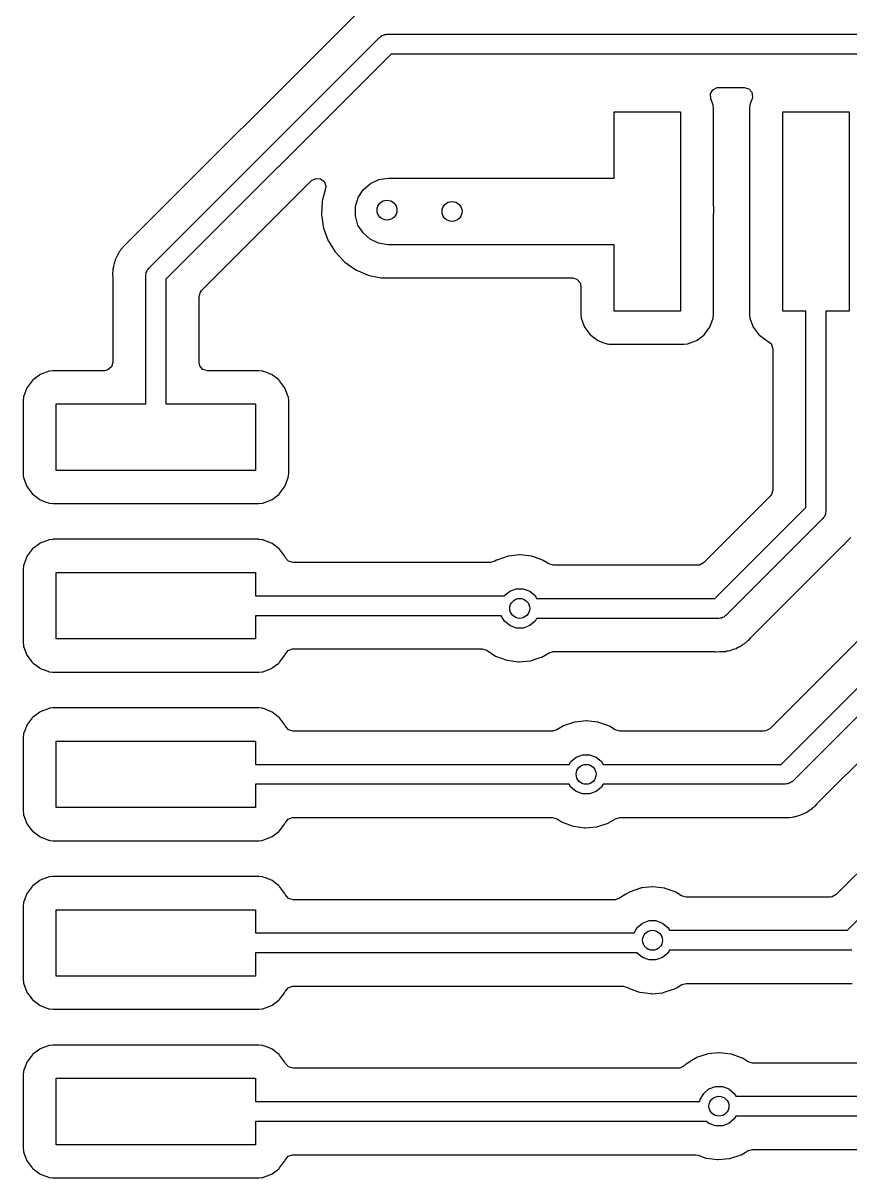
# Model space of a CAD drawing. Extents: x -3.92 to 3.92, y 0.02 to 7.83.
# Drawn here: x 1.359 to 1.849, y 4.721 to 5.406 of the extents above; entities that cross this region are included whole.
import ezdxf

# ---------------------------------------------------------------- set-up
doc = ezdxf.new("R2010")
doc.units = 0
doc.header["$MEASUREMENT"] = 0
doc.layers.add('BLACK', color=7, linetype='CONTINUOUS')

msp = doc.modelspace()

# ---------------------------------------------------------------- linework, layer by layer
at = {"layer": 'BLACK', "linetype": 'CONTINUOUS'}
for p, q in [((1.55567, 5.41079), (1.42194, 5.27706)), ((1.43362, 5.26087), (1.57063, 5.39788)), ((1.57063, 5.39788), (1.5713, 5.39827)), ((1.5713, 5.39827), (1.57185, 5.39882)), ((1.57185, 5.39882), (1.5726, 5.39902)), ((1.5726, 5.39902), (1.57327, 5.39941)), ((1.57327, 5.39941), (1.57405, 5.39941)), ((1.57405, 5.39941), (1.5748, 5.39961)), ((1.5748, 5.39961), (2.11596, 5.39961)), ((1.57725, 5.3878), (1.4437, 5.25425)), ((2.11596, 5.3878), (1.57725, 5.3878)), ((1.76672, 5.36418), (1.76805, 5.36663)), ((1.76692, 5.36139), (1.76672, 5.36418)), ((1.76805, 5.36663), (1.77051, 5.36798)), ((1.77051, 5.36798), (1.77157, 5.36809)), ((1.77157, 5.36809), (1.7867, 5.36809)), ((1.7867, 5.36809), (1.78938, 5.3673)), ((1.78938, 5.3673), (1.79121, 5.36519)), ((1.79121, 5.36519), (1.79161, 5.36242)), ((1.76826, 5.35782), (1.76692, 5.36139)), ((1.7683, 5.35751), (1.76826, 5.35782)), ((1.76851, 5.35555), (1.7683, 5.35751)), ((1.7683, 5.35751), (1.7683, 5.35751)), ((1.79001, 5.35782), (1.78974, 5.35541)), ((1.79078, 5.35988), (1.79001, 5.35782)), ((1.79134, 5.36139), (1.79078, 5.35988)), ((1.79161, 5.36242), (1.79134, 5.36139)), ((1.70945, 5.31417), (1.70945, 5.35354)), ((1.70945, 5.35354), (1.74882, 5.35354)), ((1.74882, 5.35354), (1.74882, 5.23543)), ((1.76852, 5.35541), (1.76851, 5.35555)), ((1.76852, 5.29783), (1.76852, 5.35541)), ((1.78974, 5.35541), (1.78974, 5.23357)), ((1.80945, 5.23543), (1.80945, 5.35354)), ((1.80945, 5.35354), (1.84882, 5.35354)), ((1.84882, 5.35354), (1.84882, 5.23543)), ((1.46486, 5.24754), (1.5301, 5.31278)), ((1.5301, 5.31278), (1.53256, 5.31412)), ((1.53256, 5.31412), (1.53535, 5.31392)), ((1.53535, 5.31392), (1.53758, 5.31225)), ((1.53758, 5.31225), (1.53856, 5.30963)), ((1.53856, 5.30963), (1.53841, 5.30803)), ((1.56076, 5.30743), (1.56498, 5.31107)), ((1.56498, 5.31107), (1.57007, 5.31338)), ((1.57007, 5.31338), (1.57559, 5.31417)), ((1.57559, 5.31417), (1.70945, 5.31417)), ((1.53744, 5.30429), (1.53646, 5.30055)), ((1.53841, 5.30803), (1.53744, 5.30429)), ((1.55612, 5.2974), (1.55772, 5.30275)), ((1.55772, 5.30275), (1.56076, 5.30743)), ((1.53646, 5.30055), (1.53604, 5.29255)), ((1.55609, 5.29182), (1.55612, 5.2974)), ((1.76858, 5.29708), (1.76852, 5.29783)), ((1.76853, 5.29358), (1.76867, 5.29617)), ((1.76864, 5.29667), (1.76858, 5.29708)), ((1.76868, 5.29642), (1.76864, 5.29667)), ((1.76864, 5.29667), (1.76864, 5.29667)), ((1.76867, 5.29617), (1.76868, 5.29642)), ((1.76867, 5.29617), (1.76867, 5.29617)), ((1.53604, 5.29255), (1.53724, 5.28464)), ((1.55762, 5.28645), (1.55609, 5.29182)), ((1.76852, 5.29332), (1.76853, 5.29358)), ((1.76852, 5.23357), (1.76852, 5.29332)), ((1.53724, 5.28464), (1.54, 5.27713)), ((1.5606, 5.28173), (1.55762, 5.28645)), ((1.56478, 5.27804), (1.5606, 5.28173)), ((1.41945, 5.27457), (1.41935, 5.27446)), ((1.42113, 5.27636), (1.41945, 5.27457)), ((1.42134, 5.27658), (1.42113, 5.27636)), ((1.42113, 5.27636), (1.42113, 5.27636)), ((1.4216, 5.27675), (1.42134, 5.27658)), ((1.42194, 5.27706), (1.4216, 5.27675)), ((1.54, 5.27713), (1.54014, 5.27692)), ((1.54014, 5.27692), (1.54014, 5.27692)), ((1.54014, 5.27692), (1.54409, 5.27054)), ((1.56984, 5.27566), (1.56478, 5.27804)), ((1.57535, 5.2748), (1.56984, 5.27566)), ((1.57559, 5.2748), (1.57535, 5.2748)), ((1.70945, 5.2748), (1.57559, 5.2748)), ((1.70945, 5.23543), (1.70945, 5.2748)), ((1.41466, 5.26777), (1.41379, 5.2662)), ((1.41486, 5.26819), (1.41466, 5.26777)), ((1.41495, 5.26839), (1.41486, 5.26819)), ((1.41558, 5.26983), (1.41495, 5.26839)), ((1.41608, 5.27049), (1.41558, 5.26983)), ((1.41651, 5.27114), (1.41608, 5.27049)), ((1.41676, 5.27159), (1.41651, 5.27114)), ((1.41691, 5.27187), (1.41676, 5.27159)), ((1.41814, 5.27317), (1.41691, 5.27187)), ((1.41844, 5.27353), (1.41814, 5.27317)), ((1.41845, 5.27354), (1.41844, 5.27353)), ((1.41855, 5.27366), (1.41845, 5.27354)), ((1.41845, 5.27354), (1.41845, 5.27354)), ((1.41935, 5.27446), (1.41855, 5.27366)), ((1.54409, 5.27054), (1.54409, 5.27054)), ((1.54409, 5.27054), (1.54422, 5.27033)), ((1.54422, 5.27033), (1.54439, 5.27015)), ((1.54439, 5.27015), (1.54925, 5.26501)), ((1.41263, 5.26167), (1.41226, 5.26023)), ((1.41273, 5.26212), (1.41263, 5.26167)), ((1.41296, 5.26359), (1.41273, 5.26212)), ((1.41301, 5.26389), (1.41296, 5.26359)), ((1.41313, 5.26418), (1.41301, 5.26389)), ((1.41334, 5.26466), (1.41313, 5.26418)), ((1.41313, 5.26418), (1.41313, 5.26418)), ((1.41359, 5.26539), (1.41334, 5.26466)), ((1.41372, 5.26589), (1.41359, 5.26539)), ((1.41379, 5.2662), (1.41372, 5.26589)), ((1.41372, 5.26589), (1.41372, 5.26589)), ((1.43323, 5.2602), (1.43362, 5.26087)), ((1.54925, 5.26501), (1.54972, 5.26452)), ((1.54972, 5.26452), (1.55627, 5.25993)), ((1.41212, 5.25832), (1.41199, 5.2575)), ((1.41199, 5.2575), (1.41202, 5.25719)), ((1.41202, 5.25719), (1.41216, 5.25572)), ((1.41219, 5.2591), (1.41212, 5.25832)), ((1.41216, 5.25572), (1.41219, 5.25525)), ((1.41226, 5.26023), (1.41219, 5.25993)), ((1.41219, 5.25993), (1.41219, 5.2591)), ((1.41219, 5.25525), (1.41219, 5.20498)), ((1.41226, 5.26023), (1.41226, 5.26023)), ((1.43189, 5.25669), (1.43209, 5.25744)), ((1.43189, 5.18031), (1.43189, 5.25669)), ((1.43209, 5.25822), (1.43248, 5.25889)), ((1.43209, 5.25744), (1.43209, 5.25822)), ((1.43248, 5.25889), (1.43268, 5.25965)), ((1.43268, 5.25965), (1.43323, 5.2602)), ((1.4437, 5.25425), (1.4437, 5.18031)), ((1.55627, 5.25993), (1.56362, 5.25675)), ((1.56362, 5.25675), (1.56533, 5.25639)), ((1.56533, 5.25639), (1.57127, 5.25515)), ((1.57127, 5.25515), (1.57127, 5.25515)), ((1.57127, 5.25515), (1.57145, 5.25511)), ((1.57145, 5.25511), (1.57164, 5.2551)), ((1.57164, 5.2551), (1.57165, 5.2551)), ((1.57165, 5.2551), (1.57165, 5.2551)), ((1.57165, 5.2551), (1.57171, 5.2551)), ((1.57171, 5.2551), (1.68478, 5.2551)), ((1.68478, 5.2551), (1.68747, 5.25431)), ((1.68747, 5.25431), (1.6893, 5.2522)), ((1.46419, 5.24671), (1.46486, 5.24754)), ((1.6893, 5.2522), (1.68974, 5.25014)), ((1.68974, 5.25014), (1.68974, 5.23357)), ((1.46341, 5.24403), (1.46419, 5.24671)), ((1.46341, 5.20498), (1.46341, 5.24403)), ((1.68974, 5.23357), (1.69001, 5.23116)), ((1.74882, 5.23543), (1.70945, 5.23543)), ((1.76826, 5.23116), (1.76852, 5.23357)), ((1.78974, 5.23357), (1.79001, 5.23116)), ((1.82323, 5.23543), (1.80945, 5.23543)), ((1.82323, 5.11898), (1.82323, 5.23543)), ((1.84882, 5.23543), (1.83504, 5.23543)), ((1.83504, 5.23543), (1.83504, 5.11654)), ((1.69001, 5.23116), (1.69199, 5.22587)), ((1.76628, 5.22587), (1.76826, 5.23116)), ((1.79001, 5.23116), (1.79199, 5.22587)), ((1.69199, 5.22587), (1.6922, 5.22559)), ((1.6922, 5.22559), (1.6922, 5.22559)), ((1.6922, 5.22559), (1.69438, 5.22268)), ((1.69438, 5.22268), (1.69537, 5.22136)), ((1.69537, 5.22136), (1.69565, 5.22114)), ((1.69565, 5.22114), (1.69961, 5.21818)), ((1.75866, 5.21818), (1.76261, 5.22114)), ((1.76261, 5.22114), (1.7629, 5.22136)), ((1.7629, 5.22136), (1.76389, 5.22268)), ((1.76389, 5.22268), (1.76607, 5.22559)), ((1.76607, 5.22559), (1.76628, 5.22587)), ((1.76607, 5.22559), (1.76607, 5.22559)), ((1.79199, 5.22587), (1.7922, 5.22559)), ((1.7922, 5.22559), (1.7922, 5.22559)), ((1.7922, 5.22559), (1.79438, 5.22268)), ((1.79438, 5.22268), (1.79537, 5.22136)), ((1.79537, 5.22136), (1.79565, 5.22114)), ((1.79565, 5.22114), (1.79961, 5.21818)), ((1.69961, 5.21818), (1.69961, 5.21818)), ((1.69961, 5.21818), (1.69989, 5.21797)), ((1.69989, 5.21797), (1.70341, 5.21665)), ((1.70341, 5.21665), (1.70488, 5.2161)), ((1.70488, 5.2161), (1.70488, 5.2161)), ((1.70488, 5.2161), (1.70517, 5.21599)), ((1.70517, 5.21599), (1.70548, 5.21596)), ((1.70548, 5.21596), (1.70548, 5.21596)), ((1.70548, 5.21596), (1.70644, 5.21585)), ((1.70644, 5.21585), (1.70758, 5.21573)), ((1.70758, 5.21573), (1.72913, 5.21573)), ((1.72913, 5.21573), (1.75068, 5.21573)), ((1.75068, 5.21573), (1.75082, 5.21574)), ((1.75082, 5.21574), (1.75278, 5.21596)), ((1.75082, 5.21574), (1.75082, 5.21574)), ((1.75278, 5.21596), (1.75309, 5.21599)), ((1.75278, 5.21596), (1.75278, 5.21596)), ((1.75309, 5.21599), (1.75838, 5.21797)), ((1.75838, 5.21797), (1.75866, 5.21818)), ((1.75866, 5.21818), (1.75866, 5.21818)), ((1.79961, 5.21818), (1.79961, 5.21818)), ((1.79961, 5.21818), (1.79989, 5.21797)), ((1.79989, 5.21797), (1.8003, 5.21782)), ((1.8003, 5.21782), (1.80038, 5.21776)), ((1.80038, 5.21776), (1.80053, 5.21768)), ((1.80053, 5.21768), (1.80052, 5.21766)), ((1.80052, 5.21766), (1.80254, 5.21614)), ((1.80254, 5.21614), (1.80351, 5.21352)), ((1.80351, 5.21352), (1.80352, 5.21317)), ((1.80352, 5.21317), (1.80352, 5.1292)), ((1.37447, 5.19976), (1.36918, 5.19778)), ((1.37477, 5.19979), (1.37447, 5.19976)), ((1.37674, 5.20001), (1.37477, 5.19979)), ((1.37477, 5.19979), (1.37477, 5.19979)), ((1.37687, 5.20002), (1.37674, 5.20001)), ((1.37674, 5.20001), (1.37674, 5.20001)), ((1.40722, 5.20002), (1.37687, 5.20002)), ((1.40929, 5.20047), (1.40722, 5.20002)), ((1.4114, 5.2023), (1.40929, 5.20047)), ((1.41219, 5.20498), (1.4114, 5.2023)), ((1.46385, 5.20292), (1.46341, 5.20498)), ((1.46568, 5.20081), (1.46385, 5.20292)), ((1.46837, 5.20002), (1.46568, 5.20081)), ((1.49872, 5.20002), (1.46837, 5.20002)), ((1.49885, 5.20001), (1.49872, 5.20002)), ((1.50082, 5.19979), (1.49885, 5.20001)), ((1.49885, 5.20001), (1.49885, 5.20001)), ((1.50113, 5.19976), (1.50082, 5.19979)), ((1.50082, 5.19979), (1.50082, 5.19979)), ((1.50142, 5.19965), (1.50113, 5.19976)), ((1.50289, 5.1991), (1.50142, 5.19965)), ((1.50142, 5.19965), (1.50142, 5.19965)), ((1.36445, 5.19411), (1.36149, 5.19016)), ((1.36466, 5.19439), (1.36445, 5.19411)), ((1.36495, 5.1946), (1.36466, 5.19439)), ((1.3689, 5.19756), (1.36495, 5.1946)), ((1.36918, 5.19778), (1.3689, 5.19756)), ((1.3689, 5.19756), (1.3689, 5.19756)), ((1.50641, 5.19778), (1.50289, 5.1991)), ((1.50669, 5.19756), (1.50641, 5.19778)), ((1.51064, 5.1946), (1.50669, 5.19756)), ((1.50669, 5.19756), (1.50669, 5.19756)), ((1.51093, 5.19439), (1.51064, 5.1946)), ((1.51114, 5.19411), (1.51093, 5.19439)), ((1.5141, 5.19016), (1.51114, 5.19411)), ((1.36128, 5.18987), (1.3593, 5.18459)), ((1.36149, 5.19016), (1.36128, 5.18987)), ((1.36149, 5.19016), (1.36149, 5.19016)), ((1.51431, 5.18987), (1.5141, 5.19016)), ((1.5141, 5.19016), (1.5141, 5.19016)), ((1.51629, 5.18459), (1.51431, 5.18987)), ((1.3593, 5.18459), (1.35904, 5.18218)), ((1.35904, 5.18218), (1.35904, 5.13908)), ((1.37874, 5.14094), (1.37874, 5.18031)), ((1.37874, 5.18031), (1.43189, 5.18031)), ((1.4437, 5.18031), (1.49685, 5.18031)), ((1.49685, 5.18031), (1.49685, 5.14094)), ((1.51633, 5.18428), (1.51629, 5.18459)), ((1.51654, 5.18231), (1.51633, 5.18428)), ((1.51633, 5.18428), (1.51633, 5.18428)), ((1.51656, 5.18218), (1.51654, 5.18231)), ((1.51656, 5.13908), (1.51656, 5.18218)), ((1.35904, 5.13908), (1.35905, 5.13895)), ((1.35905, 5.13895), (1.35905, 5.13895)), ((1.35905, 5.13895), (1.35916, 5.13793)), ((1.35916, 5.13793), (1.3593, 5.13667)), ((1.49685, 5.14094), (1.37874, 5.14094)), ((1.51629, 5.13667), (1.51656, 5.13908)), ((1.3593, 5.13667), (1.36128, 5.13138)), ((1.36128, 5.13138), (1.36149, 5.1311)), ((1.36149, 5.1311), (1.36149, 5.1311)), ((1.36149, 5.1311), (1.36326, 5.12874)), ((1.51233, 5.12874), (1.5141, 5.1311)), ((1.5141, 5.1311), (1.51431, 5.13138)), ((1.5141, 5.1311), (1.5141, 5.1311)), ((1.51431, 5.13138), (1.51629, 5.13667)), ((1.36326, 5.12874), (1.36466, 5.12687)), ((1.36466, 5.12687), (1.36495, 5.12666)), ((1.36495, 5.12666), (1.3689, 5.1237)), ((1.50669, 5.1237), (1.51064, 5.12666)), ((1.51064, 5.12666), (1.51093, 5.12687)), ((1.51093, 5.12687), (1.51233, 5.12874)), ((1.80207, 5.12569), (1.7625, 5.08612)), ((1.80274, 5.12652), (1.80207, 5.12569)), ((1.80352, 5.1292), (1.80274, 5.12652)), ((1.3689, 5.1237), (1.3689, 5.1237)), ((1.3689, 5.1237), (1.36918, 5.12348)), ((1.36918, 5.12348), (1.3727, 5.12216)), ((1.3727, 5.12216), (1.37417, 5.12161)), ((1.37417, 5.12161), (1.37417, 5.12161)), ((1.37417, 5.12161), (1.37447, 5.1215)), ((1.37447, 5.1215), (1.37477, 5.12147)), ((1.37477, 5.12147), (1.37477, 5.12147)), ((1.37477, 5.12147), (1.37674, 5.12125)), ((1.37674, 5.12125), (1.37687, 5.12124)), ((1.37687, 5.12124), (1.43779, 5.12124)), ((1.43779, 5.12124), (1.49872, 5.12124)), ((1.49872, 5.12124), (1.49885, 5.12125)), ((1.49885, 5.12125), (1.50082, 5.12147)), ((1.49885, 5.12125), (1.49885, 5.12125)), ((1.50082, 5.12147), (1.50113, 5.1215)), ((1.50082, 5.12147), (1.50082, 5.12147)), ((1.50113, 5.1215), (1.50641, 5.12348)), ((1.50641, 5.12348), (1.50669, 5.1237)), ((1.50669, 5.1237), (1.50669, 5.1237)), ((1.76921, 5.06496), (1.82323, 5.11898)), ((1.83331, 5.11236), (1.77583, 5.05488)), ((1.8337, 5.11303), (1.83331, 5.11236)), ((1.83425, 5.11358), (1.8337, 5.11303)), ((1.83445, 5.11433), (1.83425, 5.11358)), ((1.83484, 5.11501), (1.83445, 5.11433)), ((1.83504, 5.11654), (1.83484, 5.11578)), ((1.83484, 5.11578), (1.83484, 5.11501)), ((1.3689, 5.09756), (1.36654, 5.0958)), ((1.36918, 5.09778), (1.3689, 5.09756)), ((1.3689, 5.09756), (1.3689, 5.09756)), ((1.37447, 5.09976), (1.36918, 5.09778)), ((1.37477, 5.09979), (1.37447, 5.09976)), ((1.37674, 5.10001), (1.37477, 5.09979)), ((1.37477, 5.09979), (1.37477, 5.09979)), ((1.37687, 5.10002), (1.37674, 5.10001)), ((1.37674, 5.10001), (1.37674, 5.10001)), ((1.4378, 5.10002), (1.37687, 5.10002)), ((1.49872, 5.10002), (1.4378, 5.10002)), ((1.49885, 5.10001), (1.49872, 5.10002)), ((1.50082, 5.09979), (1.49885, 5.10001)), ((1.49885, 5.10001), (1.49885, 5.10001)), ((1.50113, 5.09976), (1.50082, 5.09979)), ((1.50082, 5.09979), (1.50082, 5.09979)), ((1.50142, 5.09965), (1.50113, 5.09976)), ((1.50164, 5.09957), (1.50142, 5.09965)), ((1.50142, 5.09965), (1.50142, 5.09965)), ((1.50641, 5.09778), (1.50164, 5.09957)), ((1.50669, 5.09756), (1.50641, 5.09778)), ((1.50905, 5.0958), (1.50669, 5.09756)), ((1.50669, 5.09756), (1.50669, 5.09756)), ((1.84499, 5.09617), (1.84533, 5.09648)), ((1.84533, 5.09648), (1.84559, 5.09665)), ((1.84559, 5.09665), (1.84747, 5.09865)), ((1.84747, 5.09865), (1.84758, 5.09877)), ((1.84758, 5.09877), (1.84838, 5.09957)), ((1.84838, 5.09957), (1.84849, 5.0997)), ((1.84849, 5.0997), (1.84879, 5.10005)), ((1.84879, 5.10005), (1.8498, 5.10113)), ((1.36128, 5.08987), (1.36021, 5.08703)), ((1.36149, 5.09016), (1.36128, 5.08987)), ((1.36445, 5.09411), (1.36149, 5.09016)), ((1.36149, 5.09016), (1.36149, 5.09016)), ((1.36466, 5.09439), (1.36445, 5.09411)), ((1.36654, 5.0958), (1.36466, 5.09439)), ((1.51093, 5.09439), (1.50905, 5.0958)), ((1.51114, 5.09411), (1.51093, 5.09439)), ((1.5141, 5.09016), (1.51114, 5.09411)), ((1.51431, 5.08987), (1.5141, 5.09016)), ((1.5141, 5.09016), (1.5141, 5.09016)), ((1.51447, 5.08946), (1.51431, 5.08987)), ((1.64673, 5.09003), (1.64004, 5.08775)), ((1.64701, 5.09006), (1.64673, 5.09003)), ((1.65349, 5.09074), (1.64701, 5.09006)), ((1.64701, 5.09006), (1.64701, 5.09006)), ((1.65376, 5.09077), (1.65349, 5.09074)), ((1.65349, 5.09074), (1.65349, 5.09074)), ((1.65548, 5.09057), (1.65376, 5.09077)), ((1.66051, 5.08997), (1.65548, 5.09057)), ((1.66079, 5.08993), (1.66051, 5.08997)), ((1.66051, 5.08997), (1.66051, 5.08997)), ((1.66105, 5.08984), (1.66079, 5.08993)), ((1.66627, 5.08798), (1.66105, 5.08984)), ((1.66105, 5.08984), (1.66105, 5.08984)), ((1.79078, 5.04197), (1.84499, 5.09617)), ((1.3593, 5.08459), (1.35904, 5.08218)), ((1.3596, 5.0854), (1.3593, 5.08459)), ((1.36021, 5.08703), (1.3596, 5.0854)), ((1.5146, 5.08914), (1.51447, 5.08946)), ((1.51643, 5.08703), (1.5146, 5.08914)), ((1.51911, 5.08624), (1.51643, 5.08703)), ((1.63618, 5.08624), (1.51911, 5.08624)), ((1.63878, 5.08698), (1.63618, 5.08624)), ((1.6398, 5.08761), (1.63878, 5.08698)), ((1.64004, 5.08775), (1.6398, 5.08761)), ((1.6398, 5.08761), (1.6398, 5.08761)), ((1.66745, 5.08756), (1.66627, 5.08798)), ((1.67079, 5.08544), (1.66745, 5.08756)), ((1.67345, 5.08467), (1.67079, 5.08544)), ((1.75899, 5.08467), (1.67345, 5.08467)), ((1.76005, 5.08478), (1.75899, 5.08467)), ((1.7625, 5.08612), (1.76005, 5.08478)), ((1.90207, 5.0879), (1.80187, 4.98769)), ((1.35904, 5.08218), (1.35904, 5.03908)), ((1.37874, 5.04094), (1.37874, 5.08031)), ((1.37874, 5.08031), (1.49685, 5.08031)), ((1.49685, 5.08031), (1.49685, 5.06654)), ((1.80858, 4.96654), (1.92323, 5.08119)), ((1.6445, 5.06665), (1.64764, 5.06928)), ((1.64764, 5.06928), (1.65149, 5.07069)), ((1.65149, 5.07069), (1.65559, 5.07069)), ((1.65559, 5.07069), (1.65945, 5.06928)), ((1.65945, 5.06928), (1.66259, 5.06665)), ((1.93331, 5.07456), (1.8152, 4.95645)), ((1.49685, 5.06654), (1.64443, 5.06654)), ((1.64443, 5.06654), (1.6445, 5.06665)), ((1.66259, 5.06665), (1.66356, 5.06496)), ((1.66356, 5.06496), (1.76921, 5.06496)), ((1.83015, 4.94354), (1.94499, 5.05838)), ((1.64261, 5.05472), (1.49685, 5.05472)), ((1.49685, 5.05472), (1.49685, 5.04094)), ((1.6445, 5.05146), (1.64261, 5.05472)), ((1.64764, 5.04883), (1.6445, 5.05146)), ((1.65149, 5.04742), (1.64764, 5.04883)), ((1.65945, 5.04883), (1.65559, 5.04742)), ((1.66259, 5.05146), (1.65945, 5.04883)), ((1.66356, 5.05315), (1.66259, 5.05146)), ((1.77165, 5.05315), (1.66356, 5.05315)), ((1.7724, 5.05335), (1.77165, 5.05315)), ((1.77318, 5.05335), (1.7724, 5.05335)), ((1.77386, 5.05374), (1.77318, 5.05335)), ((1.77461, 5.05394), (1.77386, 5.05374)), ((1.77516, 5.05449), (1.77461, 5.05394)), ((1.77583, 5.05488), (1.77516, 5.05449)), ((2.00207, 5.0501), (1.84124, 4.88927)), ((1.65559, 5.04742), (1.65149, 5.04742)), ((1.78932, 5.04024), (1.79047, 5.04162)), ((1.79047, 5.04162), (1.79078, 5.04197)), ((1.84795, 4.86811), (2.02323, 5.04339)), ((1.35904, 5.03908), (1.35905, 5.03895)), ((1.35905, 5.03895), (1.35905, 5.03895)), ((1.35905, 5.03895), (1.35926, 5.03705)), ((1.35926, 5.03705), (1.3593, 5.03667)), ((1.3593, 5.03667), (1.36128, 5.03138)), ((1.49685, 5.04094), (1.37874, 5.04094)), ((1.51615, 5.03404), (1.51877, 5.03501)), ((1.51877, 5.03501), (1.51911, 5.03502)), ((1.51911, 5.03502), (1.63123, 5.03502)), ((1.63123, 5.03502), (1.63395, 5.03421)), ((1.77974, 5.03471), (1.78018, 5.03486)), ((1.78018, 5.03486), (1.78191, 5.03536)), ((1.78191, 5.03536), (1.78262, 5.03579)), ((1.78262, 5.03579), (1.78332, 5.03613)), ((1.78332, 5.03613), (1.78409, 5.03643)), ((1.78409, 5.03643), (1.78554, 5.03749)), ((1.78554, 5.03749), (1.78593, 5.03775)), ((1.78593, 5.03775), (1.78721, 5.0385)), ((1.78721, 5.0385), (1.78747, 5.03866)), ((1.78721, 5.0385), (1.78721, 5.0385)), ((1.78747, 5.03866), (1.78806, 5.03924)), ((1.78806, 5.03924), (1.78865, 5.03975)), ((1.78865, 5.03975), (1.78907, 5.04005)), ((1.78907, 5.04005), (1.78932, 5.04024)), ((1.36128, 5.03138), (1.36149, 5.0311)), ((1.36149, 5.0311), (1.36149, 5.0311)), ((1.36149, 5.0311), (1.36428, 5.02738)), ((1.51131, 5.02738), (1.5141, 5.0311)), ((1.5141, 5.0311), (1.51431, 5.03138)), ((1.5141, 5.0311), (1.5141, 5.0311)), ((1.51431, 5.03138), (1.51447, 5.0318)), ((1.51447, 5.0318), (1.51452, 5.03187)), ((1.51452, 5.03187), (1.51461, 5.03203)), ((1.51461, 5.03203), (1.51463, 5.03201)), ((1.51463, 5.03201), (1.51615, 5.03404)), ((1.63395, 5.03421), (1.63924, 5.03075)), ((1.63924, 5.03075), (1.64587, 5.02828)), ((1.64587, 5.02828), (1.64615, 5.02825)), ((1.64615, 5.02825), (1.64615, 5.02825)), ((1.64615, 5.02825), (1.6526, 5.02738)), ((1.65316, 5.02737), (1.65964, 5.02796)), ((1.65964, 5.02796), (1.65992, 5.02799)), ((1.65964, 5.02796), (1.65964, 5.02796)), ((1.65992, 5.02799), (1.66502, 5.02964)), ((1.66502, 5.02964), (1.66638, 5.03009)), ((1.66638, 5.03009), (1.66664, 5.03017)), ((1.66664, 5.03017), (1.66868, 5.03138)), ((1.66868, 5.03138), (1.67096, 5.03275)), ((1.67096, 5.03275), (1.6735, 5.03344)), ((1.6735, 5.03344), (1.76846, 5.03344)), ((1.76846, 5.03344), (1.76892, 5.03342)), ((1.76892, 5.03342), (1.76922, 5.03336)), ((1.76922, 5.03336), (1.76954, 5.03337)), ((1.76954, 5.03337), (1.77198, 5.03344)), ((1.77198, 5.03344), (1.77213, 5.03344)), ((1.77213, 5.03344), (1.77326, 5.03344)), ((1.77326, 5.03344), (1.77343, 5.03347)), ((1.77343, 5.03347), (1.7739, 5.0335)), ((1.7739, 5.0335), (1.77569, 5.03356)), ((1.77569, 5.03356), (1.77599, 5.03365)), ((1.77599, 5.03365), (1.77649, 5.03379)), ((1.77599, 5.03365), (1.77599, 5.03365)), ((1.77649, 5.03379), (1.77725, 5.03395)), ((1.77725, 5.03395), (1.77807, 5.03405)), ((1.77807, 5.03405), (1.77836, 5.03417)), ((1.77836, 5.03417), (1.77974, 5.03471)), ((1.77836, 5.03417), (1.77836, 5.03417)), ((1.36428, 5.02738), (1.36466, 5.02687)), ((1.36466, 5.02687), (1.36495, 5.02666)), ((1.36495, 5.02666), (1.3689, 5.0237)), ((1.3689, 5.0237), (1.3689, 5.0237)), ((1.3689, 5.0237), (1.36918, 5.02348)), ((1.36918, 5.02348), (1.3727, 5.02216)), ((1.3727, 5.02216), (1.37417, 5.02161)), ((1.37417, 5.02161), (1.37417, 5.02161)), ((1.37417, 5.02161), (1.37447, 5.0215)), ((1.37447, 5.0215), (1.37477, 5.02147)), ((1.37477, 5.02147), (1.37477, 5.02147)), ((1.37477, 5.02147), (1.37648, 5.02128)), ((1.37648, 5.02128), (1.37687, 5.02124)), ((1.37687, 5.02124), (1.43779, 5.02124)), ((1.43779, 5.02124), (1.49872, 5.02124)), ((1.49872, 5.02124), (1.49885, 5.02125)), ((1.49885, 5.02125), (1.50082, 5.02147)), ((1.49885, 5.02125), (1.49885, 5.02125)), ((1.50082, 5.02147), (1.50113, 5.0215)), ((1.50082, 5.02147), (1.50082, 5.02147)), ((1.50113, 5.0215), (1.50641, 5.02348)), ((1.50641, 5.02348), (1.50669, 5.0237)), ((1.50669, 5.0237), (1.51064, 5.02666)), ((1.50669, 5.0237), (1.50669, 5.0237)), ((1.51064, 5.02666), (1.51093, 5.02687)), ((1.51093, 5.02687), (1.51131, 5.02738)), ((1.6526, 5.02738), (1.6526, 5.02738)), ((1.6526, 5.02738), (1.65288, 5.02735)), ((1.65288, 5.02735), (1.65316, 5.02737)), ((1.65316, 5.02737), (1.65316, 5.02737)), ((1.36445, 4.99411), (1.36149, 4.99016)), ((1.36466, 4.99439), (1.36445, 4.99411)), ((1.36525, 4.99483), (1.36466, 4.99439)), ((1.3689, 4.99756), (1.36525, 4.99483)), ((1.36918, 4.99778), (1.3689, 4.99756)), ((1.3689, 4.99756), (1.3689, 4.99756)), ((1.37447, 4.99976), (1.36918, 4.99778)), ((1.37477, 4.99979), (1.37447, 4.99976)), ((1.37674, 5.00001), (1.37477, 4.99979)), ((1.37477, 4.99979), (1.37477, 4.99979)), ((1.37687, 5.00002), (1.37674, 5.00001)), ((1.37674, 5.00001), (1.37674, 5.00001)), ((1.4378, 5.00002), (1.37687, 5.00002)), ((1.49872, 5.00002), (1.4378, 5.00002)), ((1.49885, 5.00001), (1.49872, 5.00002)), ((1.50082, 4.99979), (1.49885, 5.00001)), ((1.49885, 5.00001), (1.49885, 5.00001)), ((1.50113, 4.99976), (1.50082, 4.99979)), ((1.50082, 4.99979), (1.50082, 4.99979)), ((1.50142, 4.99965), (1.50113, 4.99976)), ((1.50151, 4.99961), (1.50142, 4.99965)), ((1.50142, 4.99965), (1.50142, 4.99965)), ((1.50641, 4.99778), (1.50151, 4.99961)), ((1.50669, 4.99756), (1.50641, 4.99778)), ((1.51034, 4.99483), (1.50669, 4.99756)), ((1.50669, 4.99756), (1.50669, 4.99756)), ((1.51093, 4.99439), (1.51034, 4.99483)), ((1.51114, 4.99411), (1.51093, 4.99439)), ((1.5141, 4.99016), (1.51114, 4.99411)), ((1.36024, 4.98711), (1.35956, 4.98528)), ((1.36128, 4.98987), (1.36024, 4.98711)), ((1.36149, 4.99016), (1.36128, 4.98987)), ((1.36149, 4.99016), (1.36149, 4.99016)), ((1.51431, 4.98987), (1.5141, 4.99016)), ((1.5141, 4.99016), (1.5141, 4.99016)), ((1.51447, 4.98946), (1.51431, 4.98987)), ((1.5146, 4.98914), (1.51447, 4.98946)), ((1.51643, 4.98703), (1.5146, 4.98914)), ((1.51911, 4.98624), (1.51643, 4.98703)), ((1.67559, 4.98698), (1.67299, 4.98624)), ((1.67941, 4.98933), (1.67559, 4.98698)), ((1.6861, 4.99161), (1.67941, 4.98933)), ((1.68638, 4.99163), (1.6861, 4.99161)), ((1.69286, 4.99232), (1.68638, 4.99163)), ((1.68638, 4.99163), (1.68638, 4.99163)), ((1.69313, 4.99234), (1.69286, 4.99232)), ((1.69286, 4.99232), (1.69286, 4.99232)), ((1.69448, 4.99218), (1.69313, 4.99234)), ((1.69988, 4.99154), (1.69448, 4.99218)), ((1.70016, 4.99151), (1.69988, 4.99154)), ((1.69988, 4.99154), (1.69988, 4.99154)), ((1.70042, 4.99141), (1.70016, 4.99151)), ((1.70564, 4.98955), (1.70042, 4.99141)), ((1.70042, 4.99141), (1.70042, 4.99141)), ((1.70682, 4.98914), (1.70564, 4.98955)), ((1.71016, 4.98701), (1.70682, 4.98914)), ((1.71282, 4.98624), (1.71016, 4.98701)), ((1.80187, 4.98769), (1.79942, 4.98635)), ((1.3593, 4.98459), (1.35904, 4.98218)), ((1.35904, 4.98218), (1.35904, 4.93908)), ((1.35956, 4.98528), (1.3593, 4.98459)), ((1.37874, 4.94094), (1.37874, 4.98031)), ((1.37874, 4.98031), (1.49685, 4.98031)), ((1.49685, 4.98031), (1.49685, 4.96654)), ((1.67299, 4.98624), (1.51911, 4.98624)), ((1.79836, 4.98624), (1.71282, 4.98624)), ((1.79942, 4.98635), (1.79836, 4.98624)), ((1.49685, 4.96654), (1.68289, 4.96654)), ((1.68289, 4.96654), (1.68387, 4.96822)), ((1.68387, 4.96822), (1.68701, 4.97086)), ((1.68701, 4.97086), (1.69086, 4.97226)), ((1.69086, 4.97226), (1.69496, 4.97226)), ((1.69496, 4.97226), (1.69882, 4.97086)), ((1.69882, 4.97086), (1.70196, 4.96822)), ((1.70196, 4.96822), (1.70293, 4.96654)), ((1.70293, 4.96654), (1.80858, 4.96654)), ((1.68289, 4.95472), (1.49685, 4.95472)), ((1.49685, 4.95472), (1.49685, 4.94094)), ((1.68387, 4.95304), (1.68289, 4.95472)), ((1.68701, 4.9504), (1.68387, 4.95304)), ((1.70196, 4.95304), (1.69882, 4.9504)), ((1.70293, 4.95472), (1.70196, 4.95304)), ((1.81102, 4.95472), (1.70293, 4.95472)), ((1.81177, 4.95493), (1.81102, 4.95472)), ((1.81255, 4.95493), (1.81177, 4.95493)), ((1.81323, 4.95531), (1.81255, 4.95493)), ((1.81398, 4.95552), (1.81323, 4.95531)), ((1.81453, 4.95607), (1.81398, 4.95552)), ((1.8152, 4.95645), (1.81453, 4.95607)), ((1.69086, 4.949), (1.68701, 4.9504)), ((1.69496, 4.949), (1.69086, 4.949)), ((1.69882, 4.9504), (1.69496, 4.949)), ((1.35904, 4.93908), (1.35905, 4.93895)), ((1.35905, 4.93895), (1.35905, 4.93895)), ((1.35905, 4.93895), (1.35922, 4.93736)), ((1.49685, 4.94094), (1.37874, 4.94094)), ((1.82346, 4.93801), (1.82491, 4.93906)), ((1.82491, 4.93906), (1.8253, 4.93932)), ((1.8253, 4.93932), (1.82658, 4.94007)), ((1.82658, 4.94007), (1.82685, 4.94023)), ((1.82658, 4.94007), (1.82658, 4.94007)), ((1.82685, 4.94023), (1.82743, 4.94082)), ((1.82743, 4.94082), (1.82802, 4.94132)), ((1.82802, 4.94132), (1.82844, 4.94163)), ((1.82844, 4.94163), (1.82869, 4.94181)), ((1.82869, 4.94181), (1.82984, 4.94319)), ((1.82984, 4.94319), (1.83015, 4.94354)), ((1.35922, 4.93736), (1.3593, 4.93667)), ((1.3593, 4.93667), (1.36128, 4.93138)), ((1.51452, 4.93187), (1.51461, 4.93203)), ((1.51461, 4.93203), (1.51463, 4.93201)), ((1.51463, 4.93201), (1.51615, 4.93404)), ((1.51615, 4.93404), (1.51877, 4.93501)), ((1.51877, 4.93501), (1.51911, 4.93502)), ((1.51911, 4.93502), (1.67301, 4.93502)), ((1.67301, 4.93502), (1.67573, 4.93421)), ((1.67573, 4.93421), (1.67861, 4.93232)), ((1.67861, 4.93232), (1.68524, 4.92986)), ((1.70625, 4.93189), (1.71033, 4.93432)), ((1.71033, 4.93432), (1.71287, 4.93502)), ((1.71287, 4.93502), (1.80783, 4.93502)), ((1.80783, 4.93502), (1.80829, 4.935)), ((1.80829, 4.935), (1.80859, 4.93493)), ((1.80859, 4.93493), (1.80891, 4.93494)), ((1.80891, 4.93494), (1.81135, 4.93502)), ((1.81135, 4.93502), (1.8115, 4.93502)), ((1.8115, 4.93502), (1.81263, 4.93502)), ((1.81263, 4.93502), (1.8128, 4.93504)), ((1.8128, 4.93504), (1.81327, 4.93508)), ((1.81327, 4.93508), (1.81506, 4.93513)), ((1.81506, 4.93513), (1.81536, 4.93522)), ((1.81536, 4.93522), (1.81586, 4.93537)), ((1.81536, 4.93522), (1.81536, 4.93522)), ((1.81586, 4.93537), (1.81662, 4.93552)), ((1.81662, 4.93552), (1.81744, 4.93563)), ((1.81744, 4.93563), (1.81773, 4.93574)), ((1.81773, 4.93574), (1.81911, 4.93629)), ((1.81773, 4.93574), (1.81773, 4.93574)), ((1.81911, 4.93629), (1.81955, 4.93644)), ((1.81955, 4.93644), (1.82128, 4.93694)), ((1.82128, 4.93694), (1.82199, 4.93736)), ((1.82199, 4.93736), (1.82269, 4.9377)), ((1.82269, 4.9377), (1.82346, 4.93801)), ((1.36128, 4.93138), (1.36149, 4.9311)), ((1.36149, 4.9311), (1.36149, 4.9311)), ((1.36149, 4.9311), (1.36311, 4.92895)), ((1.36311, 4.92895), (1.36466, 4.92687)), ((1.36466, 4.92687), (1.36495, 4.92666)), ((1.36495, 4.92666), (1.3689, 4.9237)), ((1.50669, 4.9237), (1.51064, 4.92666)), ((1.51064, 4.92666), (1.51093, 4.92687)), ((1.51093, 4.92687), (1.51248, 4.92895)), ((1.51248, 4.92895), (1.5141, 4.9311)), ((1.5141, 4.9311), (1.51431, 4.93138)), ((1.5141, 4.9311), (1.5141, 4.9311)), ((1.51431, 4.93138), (1.51447, 4.9318)), ((1.51447, 4.9318), (1.51452, 4.93187)), ((1.68524, 4.92986), (1.68552, 4.92982)), ((1.68552, 4.92982), (1.68552, 4.92982)), ((1.68552, 4.92982), (1.69197, 4.92896)), ((1.69197, 4.92896), (1.69197, 4.92896)), ((1.69197, 4.92896), (1.69225, 4.92892)), ((1.69225, 4.92892), (1.69253, 4.92895)), ((1.69253, 4.92895), (1.69901, 4.92954)), ((1.69253, 4.92895), (1.69253, 4.92895)), ((1.69901, 4.92954), (1.69929, 4.92956)), ((1.69901, 4.92954), (1.69901, 4.92954)), ((1.69929, 4.92956), (1.70602, 4.93175)), ((1.70602, 4.93175), (1.70625, 4.93189)), ((1.3689, 4.9237), (1.3689, 4.9237)), ((1.3689, 4.9237), (1.36918, 4.92348)), ((1.36918, 4.92348), (1.3727, 4.92216)), ((1.3727, 4.92216), (1.37417, 4.92161)), ((1.37417, 4.92161), (1.37417, 4.92161)), ((1.37417, 4.92161), (1.37447, 4.9215)), ((1.37447, 4.9215), (1.37477, 4.92147)), ((1.37477, 4.92147), (1.37477, 4.92147)), ((1.37477, 4.92147), (1.37674, 4.92125)), ((1.37674, 4.92125), (1.37687, 4.92124)), ((1.37687, 4.92124), (1.43779, 4.92124)), ((1.43779, 4.92124), (1.49872, 4.92124)), ((1.49872, 4.92124), (1.49885, 4.92125)), ((1.49885, 4.92125), (1.50082, 4.92147)), ((1.49885, 4.92125), (1.49885, 4.92125)), ((1.50082, 4.92147), (1.50113, 4.9215)), ((1.50082, 4.92147), (1.50082, 4.92147)), ((1.50113, 4.9215), (1.50641, 4.92348)), ((1.50641, 4.92348), (1.50669, 4.9237)), ((1.50669, 4.9237), (1.50669, 4.9237)), ((1.36918, 4.89778), (1.3689, 4.89756)), ((1.37447, 4.89976), (1.36918, 4.89778)), ((1.37477, 4.89979), (1.37447, 4.89976)), ((1.37674, 4.90001), (1.37477, 4.89979)), ((1.37477, 4.89979), (1.37477, 4.89979)), ((1.37687, 4.90002), (1.37674, 4.90001)), ((1.37674, 4.90001), (1.37674, 4.90001)), ((1.4378, 4.90002), (1.37687, 4.90002)), ((1.49872, 4.90002), (1.4378, 4.90002)), ((1.49885, 4.90001), (1.49872, 4.90002)), ((1.50082, 4.89979), (1.49885, 4.90001)), ((1.49885, 4.90001), (1.49885, 4.90001)), ((1.50113, 4.89976), (1.50082, 4.89979)), ((1.50082, 4.89979), (1.50082, 4.89979)), ((1.50142, 4.89965), (1.50113, 4.89976)), ((1.5027, 4.89917), (1.50142, 4.89965)), ((1.50142, 4.89965), (1.50142, 4.89965)), ((1.50641, 4.89778), (1.5027, 4.89917)), ((1.50669, 4.89756), (1.50641, 4.89778)), ((1.36445, 4.89411), (1.36149, 4.89016)), ((1.36466, 4.89439), (1.36445, 4.89411)), ((1.36505, 4.89468), (1.36466, 4.89439)), ((1.3689, 4.89756), (1.36505, 4.89468)), ((1.3689, 4.89756), (1.3689, 4.89756)), ((1.51054, 4.89468), (1.50669, 4.89756)), ((1.50669, 4.89756), (1.50669, 4.89756)), ((1.51093, 4.89439), (1.51054, 4.89468)), ((1.51114, 4.89411), (1.51093, 4.89439)), ((1.5141, 4.89016), (1.51114, 4.89411)), ((1.71878, 4.8909), (1.71854, 4.89076)), ((1.71904, 4.89099), (1.71878, 4.8909)), ((1.72521, 4.89309), (1.71904, 4.89099)), ((1.71904, 4.89099), (1.71904, 4.89099)), ((1.72547, 4.89318), (1.72521, 4.89309)), ((1.72575, 4.89321), (1.72547, 4.89318)), ((1.73223, 4.89389), (1.72575, 4.89321)), ((1.72575, 4.89321), (1.72575, 4.89321)), ((1.7325, 4.89392), (1.73223, 4.89389)), ((1.73223, 4.89389), (1.73223, 4.89389)), ((1.73422, 4.89371), (1.7325, 4.89392)), ((1.73925, 4.89311), (1.73422, 4.89371)), ((1.73953, 4.89308), (1.73925, 4.89311)), ((1.73925, 4.89311), (1.73925, 4.89311)), ((1.73979, 4.89299), (1.73953, 4.89308)), ((1.74501, 4.89113), (1.73979, 4.89299)), ((1.73979, 4.89299), (1.73979, 4.89299)), ((1.74619, 4.89071), (1.74501, 4.89113)), ((1.3593, 4.88459), (1.35904, 4.88218)), ((1.36128, 4.88987), (1.3593, 4.88459)), ((1.36149, 4.89016), (1.36128, 4.88987)), ((1.36149, 4.89016), (1.36149, 4.89016)), ((1.51431, 4.88987), (1.5141, 4.89016)), ((1.5141, 4.89016), (1.5141, 4.89016)), ((1.51447, 4.88946), (1.51431, 4.88987)), ((1.5146, 4.88914), (1.51447, 4.88946)), ((1.51643, 4.88703), (1.5146, 4.88914)), ((1.51911, 4.88624), (1.51643, 4.88703)), ((1.70988, 4.88624), (1.51911, 4.88624)), ((1.71033, 4.88626), (1.70988, 4.88624)), ((1.71274, 4.88722), (1.71033, 4.88626)), ((1.71276, 4.8872), (1.71274, 4.88722)), ((1.71644, 4.88946), (1.71276, 4.8872)), ((1.71854, 4.89076), (1.71644, 4.88946)), ((1.71854, 4.89076), (1.71854, 4.89076)), ((1.74953, 4.88859), (1.74619, 4.89071)), ((1.75219, 4.88781), (1.74953, 4.88859)), ((1.83773, 4.88781), (1.75219, 4.88781)), ((1.83879, 4.88793), (1.83773, 4.88781)), ((1.84124, 4.88927), (1.83879, 4.88793)), ((1.35904, 4.88218), (1.35904, 4.83908)), ((1.37874, 4.84094), (1.37874, 4.88031)), ((1.37874, 4.88031), (1.49685, 4.88031)), ((1.49685, 4.88031), (1.49685, 4.86654)), ((1.72324, 4.8698), (1.72638, 4.87243)), ((1.72638, 4.87243), (1.73023, 4.87384)), ((1.73023, 4.87384), (1.73433, 4.87384)), ((1.73433, 4.87384), (1.73819, 4.87243)), ((1.73819, 4.87243), (1.74133, 4.8698)), ((1.49685, 4.86654), (1.72135, 4.86654)), ((1.72135, 4.86654), (1.72324, 4.8698)), ((1.74133, 4.8698), (1.7423, 4.86811)), ((1.7423, 4.86811), (1.84795, 4.86811)), ((1.72317, 4.85472), (1.49685, 4.85472)), ((1.49685, 4.85472), (1.49685, 4.84094)), ((1.72324, 4.85461), (1.72317, 4.85472)), ((1.72638, 4.85198), (1.72324, 4.85461)), ((1.73023, 4.85057), (1.72638, 4.85198)), ((1.73433, 4.85057), (1.73023, 4.85057)), ((1.73819, 4.85198), (1.73433, 4.85057)), ((1.74133, 4.85461), (1.73819, 4.85198)), ((1.7423, 4.8563), (1.74133, 4.85461)), ((1.85039, 4.8563), (1.7423, 4.8563)), ((1.35904, 4.83908), (1.35905, 4.83895)), ((1.35905, 4.83895), (1.35905, 4.83895)), ((1.35905, 4.83895), (1.35925, 4.83714)), ((1.35925, 4.83714), (1.3593, 4.83667)), ((1.3593, 4.83667), (1.36128, 4.83138)), ((1.49685, 4.84094), (1.37874, 4.84094)), ((1.7497, 4.83589), (1.75224, 4.83659)), ((1.75224, 4.83659), (1.8472, 4.83659)), ((1.8472, 4.83659), (1.84766, 4.83657)), ((1.84766, 4.83657), (1.84796, 4.83651)), ((1.84796, 4.83651), (1.84828, 4.83652)), ((1.84828, 4.83652), (1.85072, 4.83659)), ((1.36128, 4.83138), (1.36149, 4.8311)), ((1.36149, 4.8311), (1.36149, 4.8311)), ((1.36149, 4.8311), (1.3626, 4.82963)), ((1.3626, 4.82963), (1.36466, 4.82687)), ((1.51093, 4.82687), (1.51299, 4.82963)), ((1.51299, 4.82963), (1.5141, 4.8311)), ((1.5141, 4.8311), (1.51431, 4.83138)), ((1.5141, 4.8311), (1.5141, 4.8311)), ((1.51431, 4.83138), (1.51447, 4.8318)), ((1.51447, 4.8318), (1.51452, 4.83187)), ((1.51452, 4.83187), (1.51461, 4.83203)), ((1.51461, 4.83203), (1.51463, 4.83201)), ((1.51463, 4.83201), (1.51615, 4.83404)), ((1.51615, 4.83404), (1.51877, 4.83501)), ((1.51877, 4.83501), (1.51911, 4.83502)), ((1.51911, 4.83502), (1.71479, 4.83502)), ((1.71479, 4.83502), (1.7175, 4.83421)), ((1.7175, 4.83421), (1.71798, 4.8339)), ((1.71798, 4.8339), (1.71824, 4.8338)), ((1.71824, 4.8338), (1.71824, 4.8338)), ((1.71824, 4.8338), (1.72068, 4.83289)), ((1.72068, 4.83289), (1.72461, 4.83143)), ((1.72461, 4.83143), (1.72489, 4.83139)), ((1.72489, 4.83139), (1.72489, 4.83139)), ((1.72489, 4.83139), (1.73134, 4.83053)), ((1.73134, 4.83053), (1.73134, 4.83053)), ((1.73134, 4.83053), (1.73162, 4.8305)), ((1.73162, 4.8305), (1.7319, 4.83052)), ((1.7319, 4.83052), (1.73838, 4.83111)), ((1.7319, 4.83052), (1.7319, 4.83052)), ((1.73838, 4.83111), (1.73866, 4.83114)), ((1.73838, 4.83111), (1.73838, 4.83111)), ((1.73866, 4.83114), (1.74539, 4.83332)), ((1.74539, 4.83332), (1.74691, 4.83423)), ((1.74691, 4.83423), (1.7497, 4.83589)), ((1.36466, 4.82687), (1.36495, 4.82666)), ((1.36495, 4.82666), (1.3689, 4.8237)), ((1.3689, 4.8237), (1.3689, 4.8237)), ((1.3689, 4.8237), (1.36918, 4.82348)), ((1.36918, 4.82348), (1.3727, 4.82216)), ((1.50113, 4.8215), (1.50641, 4.82348)), ((1.50641, 4.82348), (1.50669, 4.8237)), ((1.50669, 4.8237), (1.51064, 4.82666)), ((1.50669, 4.8237), (1.50669, 4.8237)), ((1.51064, 4.82666), (1.51093, 4.82687)), ((1.3727, 4.82216), (1.37417, 4.82161)), ((1.37417, 4.82161), (1.37417, 4.82161)), ((1.37417, 4.82161), (1.37447, 4.8215)), ((1.37447, 4.8215), (1.37477, 4.82147)), ((1.37477, 4.82147), (1.37477, 4.82147)), ((1.37477, 4.82147), (1.37674, 4.82125)), ((1.37674, 4.82125), (1.37687, 4.82124)), ((1.37687, 4.82124), (1.43779, 4.82124)), ((1.43779, 4.82124), (1.49872, 4.82124)), ((1.49872, 4.82124), (1.49885, 4.82125)), ((1.49885, 4.82125), (1.50082, 4.82147)), ((1.49885, 4.82125), (1.49885, 4.82125)), ((1.50082, 4.82147), (1.50113, 4.8215)), ((1.50082, 4.82147), (1.50082, 4.82147)), ((1.36609, 4.79546), (1.36466, 4.79439)), ((1.3689, 4.79756), (1.36609, 4.79546)), ((1.36918, 4.79778), (1.3689, 4.79756)), ((1.3689, 4.79756), (1.3689, 4.79756)), ((1.37447, 4.79976), (1.36918, 4.79778)), ((1.37477, 4.79979), (1.37447, 4.79976)), ((1.37674, 4.80001), (1.37477, 4.79979)), ((1.37477, 4.79979), (1.37477, 4.79979)), ((1.37687, 4.80002), (1.37674, 4.80001)), ((1.37674, 4.80001), (1.37674, 4.80001)), ((1.4378, 4.80002), (1.37687, 4.80002)), ((1.49872, 4.80002), (1.4378, 4.80002)), ((1.49885, 4.80001), (1.49872, 4.80002)), ((1.50082, 4.79979), (1.49885, 4.80001)), ((1.49885, 4.80001), (1.49885, 4.80001)), ((1.50113, 4.79976), (1.50082, 4.79979)), ((1.50082, 4.79979), (1.50082, 4.79979)), ((1.50142, 4.79965), (1.50113, 4.79976)), ((1.50289, 4.7991), (1.50142, 4.79965)), ((1.50142, 4.79965), (1.50142, 4.79965)), ((1.50641, 4.79778), (1.50289, 4.7991)), ((1.50669, 4.79756), (1.50641, 4.79778)), ((1.5095, 4.79546), (1.50669, 4.79756)), ((1.50669, 4.79756), (1.50669, 4.79756)), ((1.51093, 4.79439), (1.5095, 4.79546)), ((1.7716, 4.79546), (1.76512, 4.79478)), ((1.77187, 4.79549), (1.7716, 4.79546)), ((1.7716, 4.79546), (1.7716, 4.79546)), ((1.77359, 4.79529), (1.77187, 4.79549)), ((1.77862, 4.79469), (1.77359, 4.79529)), ((1.36128, 4.78987), (1.36021, 4.78703)), ((1.36149, 4.79016), (1.36128, 4.78987)), ((1.36445, 4.79411), (1.36149, 4.79016)), ((1.36149, 4.79016), (1.36149, 4.79016)), ((1.36466, 4.79439), (1.36445, 4.79411)), ((1.51114, 4.79411), (1.51093, 4.79439)), ((1.5141, 4.79016), (1.51114, 4.79411)), ((1.51431, 4.78987), (1.5141, 4.79016)), ((1.5141, 4.79016), (1.5141, 4.79016)), ((1.51447, 4.78946), (1.51431, 4.78987)), ((1.5146, 4.78914), (1.51447, 4.78946)), ((1.51643, 4.78703), (1.5146, 4.78914)), ((1.75165, 4.7883), (1.75099, 4.78766)), ((1.75213, 4.78877), (1.75165, 4.7883)), ((1.75549, 4.79084), (1.75213, 4.78877)), ((1.75791, 4.79233), (1.75549, 4.79084)), ((1.75815, 4.79248), (1.75791, 4.79233)), ((1.75791, 4.79233), (1.75791, 4.79233)), ((1.75841, 4.79257), (1.75815, 4.79248)), ((1.76458, 4.79467), (1.75841, 4.79257)), ((1.75841, 4.79257), (1.75841, 4.79257)), ((1.76484, 4.79475), (1.76458, 4.79467)), ((1.76512, 4.79478), (1.76484, 4.79475)), ((1.76512, 4.79478), (1.76512, 4.79478)), ((1.7789, 4.79466), (1.77862, 4.79469)), ((1.77862, 4.79469), (1.77862, 4.79469)), ((1.77916, 4.79456), (1.7789, 4.79466)), ((1.78438, 4.7927), (1.77916, 4.79456)), ((1.77916, 4.79456), (1.77916, 4.79456)), ((1.78556, 4.79228), (1.78438, 4.7927)), ((1.7889, 4.79016), (1.78556, 4.79228)), ((1.79156, 4.78939), (1.7889, 4.79016)), ((1.8771, 4.78939), (1.79156, 4.78939)), ((1.3593, 4.78459), (1.35904, 4.78218)), ((1.35904, 4.78218), (1.35904, 4.73908)), ((1.35972, 4.78573), (1.3593, 4.78459)), ((1.36021, 4.78703), (1.35972, 4.78573)), ((1.51911, 4.78624), (1.51643, 4.78703)), ((1.74752, 4.78624), (1.51911, 4.78624)), ((1.74852, 4.78634), (1.74752, 4.78624)), ((1.75099, 4.78766), (1.74852, 4.78634)), ((1.37874, 4.74094), (1.37874, 4.78031)), ((1.37874, 4.78031), (1.49685, 4.78031)), ((1.49685, 4.78031), (1.49685, 4.76654)), ((1.76575, 4.77401), (1.7696, 4.77541)), ((1.7696, 4.77541), (1.7737, 4.77541)), ((1.7737, 4.77541), (1.77756, 4.77401)), ((1.76033, 4.76654), (1.76055, 4.76782)), ((1.76055, 4.76782), (1.76261, 4.77137)), ((1.76261, 4.77137), (1.76575, 4.77401)), ((1.77756, 4.77401), (1.7807, 4.77137)), ((1.7807, 4.77137), (1.78167, 4.76969)), ((1.78167, 4.76969), (1.88732, 4.76969)), ((1.49685, 4.76654), (1.76033, 4.76654)), ((1.76435, 4.75472), (1.49685, 4.75472)), ((1.49685, 4.75472), (1.49685, 4.74094)), ((1.76575, 4.75355), (1.76435, 4.75472)), ((1.7807, 4.75619), (1.77756, 4.75355)), ((1.78167, 4.75787), (1.7807, 4.75619)), ((1.88976, 4.75787), (1.78167, 4.75787)), ((1.7696, 4.75215), (1.76575, 4.75355)), ((1.7737, 4.75215), (1.7696, 4.75215)), ((1.77756, 4.75355), (1.7737, 4.75215)), ((1.49685, 4.74094), (1.37874, 4.74094)), ((1.35904, 4.73908), (1.35905, 4.73895)), ((1.35905, 4.73895), (1.35905, 4.73895)), ((1.35905, 4.73895), (1.35922, 4.73736)), ((1.35922, 4.73736), (1.3593, 4.73667)), ((1.3593, 4.73667), (1.36128, 4.73138)), ((1.51463, 4.73201), (1.51615, 4.73404)), ((1.51615, 4.73404), (1.51877, 4.73501)), ((1.51877, 4.73501), (1.51911, 4.73502)), ((1.51911, 4.73502), (1.75767, 4.73502)), ((1.75767, 4.73502), (1.7594, 4.73471)), ((1.7594, 4.73471), (1.76398, 4.73301)), ((1.77803, 4.73271), (1.78476, 4.7349)), ((1.78476, 4.7349), (1.78724, 4.73638)), ((1.78724, 4.73638), (1.78907, 4.73747)), ((1.78907, 4.73747), (1.79161, 4.73817)), ((1.79161, 4.73817), (1.88657, 4.73817)), ((1.36128, 4.73138), (1.36149, 4.7311)), ((1.36149, 4.7311), (1.36149, 4.7311)), ((1.36149, 4.7311), (1.36445, 4.72715)), ((1.36445, 4.72715), (1.36466, 4.72687)), ((1.36466, 4.72687), (1.36495, 4.72666)), ((1.36495, 4.72666), (1.3689, 4.7237)), ((1.50669, 4.7237), (1.51064, 4.72666)), ((1.51064, 4.72666), (1.51093, 4.72687)), ((1.51093, 4.72687), (1.51114, 4.72715)), ((1.51114, 4.72715), (1.5141, 4.7311)), ((1.5141, 4.7311), (1.51431, 4.73138)), ((1.5141, 4.7311), (1.5141, 4.7311)), ((1.51431, 4.73138), (1.51447, 4.7318)), ((1.51447, 4.7318), (1.51452, 4.73187)), ((1.51452, 4.73187), (1.51461, 4.73203)), ((1.51461, 4.73203), (1.51463, 4.73201)), ((1.76398, 4.73301), (1.76426, 4.73297)), ((1.76426, 4.73297), (1.76426, 4.73297)), ((1.76426, 4.73297), (1.77071, 4.73211)), ((1.77071, 4.73211), (1.77071, 4.73211)), ((1.77071, 4.73211), (1.77099, 4.73207)), ((1.77099, 4.73207), (1.77127, 4.7321)), ((1.77127, 4.7321), (1.77775, 4.73269)), ((1.77127, 4.7321), (1.77127, 4.7321)), ((1.77775, 4.73269), (1.77803, 4.73271)), ((1.77775, 4.73269), (1.77775, 4.73269)), ((1.3689, 4.7237), (1.3689, 4.7237)), ((1.3689, 4.7237), (1.36918, 4.72348)), ((1.36918, 4.72348), (1.37253, 4.72223)), ((1.37253, 4.72223), (1.37417, 4.72161)), ((1.37417, 4.72161), (1.37417, 4.72161)), ((1.37417, 4.72161), (1.37447, 4.7215)), ((1.37447, 4.7215), (1.37477, 4.72147)), ((1.37477, 4.72147), (1.37477, 4.72147)), ((1.37477, 4.72147), (1.37674, 4.72125)), ((1.37674, 4.72125), (1.37687, 4.72124)), ((1.37687, 4.72124), (1.43779, 4.72124)), ((1.43779, 4.72124), (1.49872, 4.72124)), ((1.49872, 4.72124), (1.49885, 4.72125)), ((1.49885, 4.72125), (1.50082, 4.72147)), ((1.49885, 4.72125), (1.49885, 4.72125)), ((1.50082, 4.72147), (1.50113, 4.7215)), ((1.50082, 4.72147), (1.50082, 4.72147)), ((1.50113, 4.7215), (1.50641, 4.72348)), ((1.50641, 4.72348), (1.50669, 4.7237)), ((1.50669, 4.7237), (1.50669, 4.7237))]:
    msp.add_line(p, q, dxfattribs=at)
at = {"layer": 'BLACK'}
for centre in [(1.5748, 5.29528), (1.61339, 5.29449), (1.65354, 5.05906), (1.69291, 4.96063), (1.73228, 4.8622), (1.77165, 4.76378)]:
    msp.add_circle(centre, 0.005906, dxfattribs=at)

doc.saveas('drawing.dxf')
